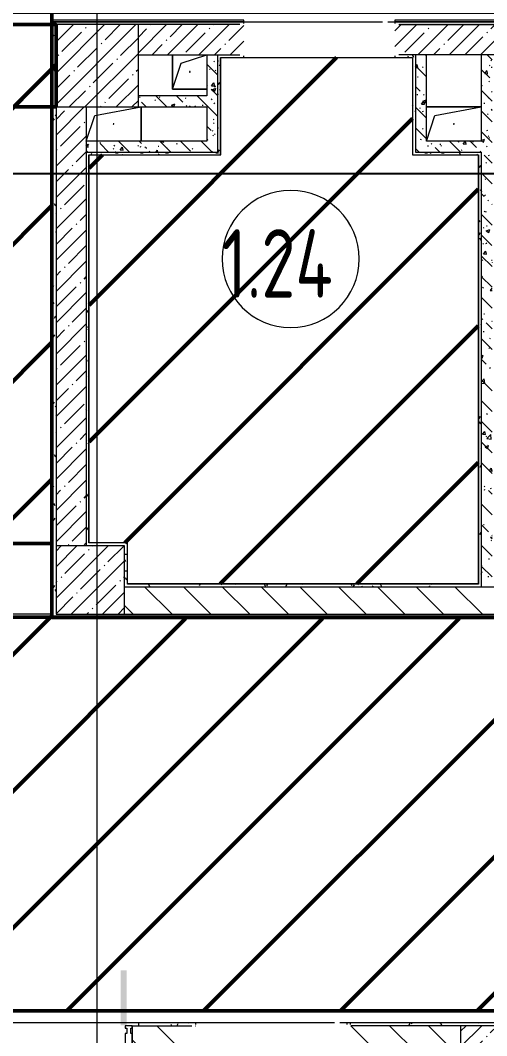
# Model space of a CAD drawing. Header units: millimetres. Extents: x -213547 to 415037, y -3642 to 106956.
# Drawn here: x 13514 to 16915, y 7691 to 15095 of the extents above; entities that cross this region are included whole.
import ezdxf

# ---------------------------------------------------------------- set-up
doc = ezdxf.new("R2010")
doc.units = ezdxf.units.MM
for name, color, linetype, lineweight in [('10)FK4', 3, 'Continuous', 50), ('1017 Краска CF1.2', 70, 'Continuous', 50), ('2)CF1', 5, 'Continuous', 30), ('5.5) Перег WD5', 3, 'Continuous', 40), ('950 Штук CF1 CF13 CF1.3', 3, 'Continuous', 50), ('A-AREA-IDEN', 7, 'Continuous', 9), ('A-FLOR', 7, 'Continuous', 9), ('A-GENM', 7, 'Continuous', 9), ('A-GLAZ-CWMG', 7, 'Continuous', 9), ('A-GLAZ-CWMG-1', 7, 'Continuous', 20), ('A-WALL', 7, 'Continuous', 5), ('I-WALL', 7, 'Continuous', 5), ('S-COLS', 7, 'Continuous', 9), ('S-COLS-1', 7, 'Continuous', 5), ('Оси', 7, 'Continuous', 9)]:
    doc.layers.add(name, color=color, linetype=linetype, lineweight=lineweight)
doc.layers.add('A-FLOR-PATT-1', color=7, linetype='Continuous', lineweight=9, true_color=0xeef6ff, transparency=0.5)
doc.layers.add('A-WALL-1', color=9, linetype='Continuous', lineweight=5, true_color=0x808080)
doc.layers.add('A-WALL-FNSH-1', color=9, linetype='Continuous', lineweight=5, true_color=0x808080)
doc.styles.add('ISOCPEUR_1', font='isocpeur.ttf', dxfattribs={"height": 350})
doc.styles.add('СПДС', font='ГОСТ тип А.ttf', dxfattribs={"width": 0.9})
doc.dimstyles.new('ISO-2_0_0_9К_Средний_округл2', dxfattribs={"dimscale": 304.8, "dimtxt": 199.196235, "dimasz": 0.492126, "dimexe": 0.393701, "dimexo": 0, "dimgap": 0, "dimtad": 1, "dimdec": 0, "dimrnd": 10, "dimzin": 0, "dimdsep": 46, "dimtxsty": 'ISOCPEUR_1', "dimblk1": 'OBLIQUE', "dimblk2": 'OBLIQUE', "dimsah": 1, "dimcen": 0.09, "dimdle": 0.393701, "dimazin": 0, "dimtfac": 1, "dimtdec": 4, "dimtix": 1, "dimtmove": 0, "dimatfit": 3, "dimfxl": 1, "dimtvp": 1, "dimtolj": 1, "dimtzin": 0, "dimarcsym": 2})
pattern_1 = [(45, (64.7, -136.06), (-114.0493, 114.0493), []), (45, (178.75, -136.06), (-114.0493, 114.0493), [201.612, -40.322, 6.706, -33.617])]
pattern_2 = [(135, (64.7, -136.06), (-141.4214, -141.4214), [])]
pattern_3 = [(135, (64.7, -136.06), (-150.8683, -150.8683), [213.36, -35.56, 7.112, -35.56]), (135, (64.7, 14.71), (-150.8683, -150.8683), []), (50, (64.7, -136.06), (255.0577, -22.3145), [26.67, -293.37]), (355, (64.7, -136.06), (-49.3404, 267.479), [21.336, -234.696]), (100.451, (85.96, -137.92), (205.7195, 245.1636), [22.666, -249.326]), (46.184, (64.7, -64.94), (379.511, -58.86), [40.005, -440.055]), (96.636, (96.33, -69.85), (332.3634, 346.399), [33.999, -373.989]), (351.184, (64.7, -64.94), (332.367, 346.395), [32.004, -352.044]), (21, (100.26, -82.72), (212.2602, -143.1711), [26.67, -293.37]), (326, (100.26, -82.72), (86.5224, 257.8632), [21.336, -234.696]), (71.451, (117.95, -94.65), (298.784, 114.69), [22.666, -249.326]), (37.5, (64.7, -136.06), (4.32385, 118.3775), [6.706, -225.146, 6.706, -231.546, -235.585]), (37.5, (64.7, -136.06), (4.32385, 118.3775), [-470.103, 6.706, -228.879]), (7.5, (64.7, -136.06), (93.5476, 140.2533), [6.706, -129.134, 6.706, -219.812, -89.789]), (7.5, (64.7, -136.06), (93.5476, 140.2533), [-362.356, 6.706, -83.083]), (327.5, (-14.6, -136.06), (189.82734, -8.0202), [6.706, -82.194, 6.706, -270.662, -368.046]), (327.5, (-14.6, -136.06), (189.82734, -8.0202), [-366.268, 6.706, -361.34]), (317.5, (-50.16, -136.06), (207.3811, 35.5976), [6.706, -108.864, 6.706, -177.495, -261.366]), (317.5, (-50.16, -136.06), (207.3811, 35.5976), [-299.771, 6.706, -254.66])]
pattern_4 = [(0, (64.7, -136.06), (243.84, 60.96), [20.117, -162.763, 20.117, -162.763, -975.36]), (0, (64.7, -136.06), (243.84, 60.96), [-365.76, 20.117, -345.643, 20.117, -162.763, -426.72]), (0, (64.7, -136.06), (243.84, 60.96), [-914.4, 20.117, -101.803, 20.117, -284.683]), (120, (156.14, -105.58), (-174.71291, 180.69163), [20.117, -162.763, 20.117, -162.763, -975.36]), (120, (156.14, -105.58), (-174.71291, 180.69163), [-365.76, 20.117, -345.643, 20.117, -162.763, -426.72]), (120, (156.14, -105.58), (-174.71291, 180.69163), [-914.4, 20.117, -101.803, 20.117, -284.683]), (240, (186.62, 16.34), (-69.12709, -241.65163), [20.117, -162.763, 20.117, -162.763, -975.36]), (240, (186.62, 16.34), (-69.12709, -241.65163), [-365.76, 20.117, -345.643, 20.117, -162.763, -426.72]), (240, (186.62, 16.34), (-69.12709, -241.65163), [-914.4, 20.117, -101.803, 20.117, -284.683])]

# ---------------------------------------------------------------- blocks, each defined once
blk = doc.blocks.new('BSC_Колонна _Прямоугольная - 600х600-V16-Объем проектирования 1 этажа')
at = {"layer": 'S-COLS-1'}
h = blk.add_hatch(dxfattribs=at)
h.set_pattern_fill('FP_25', color=256, style=0, pattern_type=2)
h.set_pattern_definition([(45, (-14010, -14900), (-114.0493, 114.0493), []), (45, (-13895.95, -14900), (-114.0493, 114.0493), [201.612, -40.322, 6.706, -33.617])])
h.paths.add_polyline_path([(-80, -300), (300, -300), (300, 300), (-300, 300), (-300, -300)])
for p, q in [((300, 300), (-300, 300)), ((-300, 300), (-300, -300)), ((300, -300), (300, 300)), ((-300, -300), (300, -300))]:
    blk.add_line(p, q, dxfattribs=at)
blk = doc.blocks.new('GM_Отверстие прямоугольное _в плите_ - Отверстие-21608683-Объем проектирования 1 этажа')
at = {"layer": 'A-GENM'}
for p, q in [((-137.5, 62.5), (200, 125)), ((200, 125), (200, -125)), ((200, -125), (200, 125)), ((-200, -125), (-137.5, 62.5))]:
    blk.add_line(p, q, dxfattribs=at)
for start, end in [(360, 180), (180, 360)]:
    blk.add_arc((0, 0), 2.5, start, end, dxfattribs=at)
blk = doc.blocks.new('GM_Отверстие прямоугольное _в плите_ - Отверстие-V115-Объем проектирования 1 этажа')
at = {"layer": 'A-GENM'}
for p, q in [((-200, 125), (200, 125)), ((200, 125), (-200, 125)), ((-137.5, 62.5), (200, 125)), ((-200, -125), (-137.5, 62.5))]:
    blk.add_line(p, q, dxfattribs=at)
for start, end in [(360, 180), (180, 360)]:
    blk.add_arc((0, 0), 2.5, start, end, dxfattribs=at)
blk = doc.blocks.new('BSC_Колонна _Прямоугольная - 500х500-V137-Объем проектирования 1 этажа')
at = {"layer": 'S-COLS-1'}
h = blk.add_hatch(dxfattribs=at)
h.set_pattern_fill('FP_139', color=256, style=0, pattern_type=2)
h.set_pattern_definition([(45, (-13960, -11150), (-114.0493, 114.0493), []), (45, (-13845.95, -11150), (-114.0493, 114.0493), [201.612, -40.322, 6.706, -33.617])])
h.paths.add_polyline_path([(-250, -250), (250, -250), (250, 250), (-250, 247.8), (-250, -206.3)])
for p, q in [((250, 250), (-250, 250)), ((-250, 250), (-250, -250)), ((250, -250), (250, 250)), ((-250, -250), (250, -250))]:
    blk.add_line(p, q, dxfattribs=at)
blk = doc.blocks.new('BSC_Колонна _Прямоугольная - 600х600-V186-Объем проектирования 1 этажа')
at = {"layer": 'S-COLS-1'}
h = blk.add_hatch(dxfattribs=at)
h.set_pattern_fill('FP_176', color=256, style=0, pattern_type=2)
h.set_pattern_definition([(45, (-16960, -7600), (-114.0493, 114.0493), []), (45, (-16845.95, -7600), (-114.0493, 114.0493), [201.612, -40.322, 6.706, -33.617])])
h.paths.add_polyline_path([(100, -300), (300, -300), (300, 300), (-300, 300), (-300, -300)])
for p, q in [((300, 300), (-300, 300)), ((-300, 300), (-300, -300)), ((300, -300), (300, 300)), ((-300, -300), (300, -300))]:
    blk.add_line(p, q, dxfattribs=at)
blk = doc.blocks.new('GM_Отверстие прямоугольное _в плите_ - Отверстие-V203-Объем проектирования 1 этажа')
at = {"layer": 'A-GENM'}
for p, q in [((-125, -125), (-125, 125)), ((-125, 125), (-125, -125)), ((-62.5, 62.5), (125, 125)), ((-125, -125), (-62.5, 62.5)), ((125, -125), (-125, -125)), ((-125, -125), (125, -125))]:
    blk.add_line(p, q, dxfattribs=at)
for start, end in [(360, 180), (180, 360)]:
    blk.add_arc((0, 0), 2.5, start, end, dxfattribs=at)
blk = doc.blocks.new('Прямоугольный импост - Импост структурный с накладкой - 190мм-32633035-Объем проектирования 1 этажа')
at = {"layer": 'A-GLAZ-CWMG-1'}
for p, q in [((-50, 40), (-50, 190)), ((-50, 190), (0, 190)), ((0, 190), (0, 40)), ((-40, 40), (-50, 40)), ((-50, -17), (-50, 0)), ((-50, 0), (-40, 0)), ((-40, 0), (-40, 40)), ((-10, 40), (-10, 0)), ((0, 40), (-10, 40)), ((-10, 0), (0, 0)), ((0, 0), (0, -17)), ((0, -17), (-50, -17))]:
    blk.add_line(p, q, dxfattribs=at)
blk = doc.blocks.new('Марка_Помещения - Номер-25198446-Объем проектирования 1 этажа')
at = {"layer": 'A-AREA-IDEN'}
for start, end in [(360, 180), (180, 360)]:
    blk.add_arc((0, 0), 2.5, start, end, dxfattribs=at)
blk = doc.blocks.new('_Oblique')
at = {"color": 0, "linetype": 'ByBlock', "lineweight": -2}
blk.add_line((-0.5, -0.5), (0.5, 0.5), dxfattribs=at)
blk = doc.blocks.new('*D2015')
at = {"layer": '5.5) Перег WD5', "color": 0, "lineweight": -2, "transparency": 16777216}
for p, q in [((529.7, 14268.9), (529.7, 13858.4)), ((154.7, 13956.5), (154.7, 14098.4)), ((34.7, 13978.4), (529.7, 13978.4)), ((529.7, 13978.4), (53078.3, 13978.4))]:
    blk.add_line(p, q, dxfattribs=at)
at = {"layer": 'Defpoints', "color": 0, "transparency": 16777216}
for p in [(529.7, 14268.9), (154.7, 13956.5), (529.7, 13978.4)]:
    blk.add_point(p, dxfattribs=at)
at = {"layer": '5.5) Перег WD5', "color": 0, "lineweight": -2, "transparency": 16777216, "xscale": 304.8, "yscale": 304.8, "zscale": 304.8, "rotation": 180}
blk.add_blockref('_Oblique', (154.7, 13978.4), dxfattribs=at)
at = {"layer": '5.5) Перег WD5', "color": 0, "lineweight": -2, "transparency": 16777216, "xscale": 304.8, "yscale": 304.8, "zscale": 304.8}
blk.add_blockref('_Oblique', (529.7, 13978.4), dxfattribs=at)
at = {"layer": '5.5) Перег WD5', "color": 0, "lineweight": 25, "transparency": 16777216, "insert": (52518.3, 14445.1), "char_height": 350, "width": 455.087, "attachment_point": 1, "line_spacing_factor": 1.149209, "style": 'ISOCPEUR_1'}
blk.add_mtext('\\A1;380', dxfattribs=at)
blk = doc.blocks.new('*D2003')
at = {"layer": '5.5) Перег WD5', "color": 0, "lineweight": -2, "transparency": 16777216}
for p, q in [((6824.7, 15127.8), (6824.7, 15269.6)), ((7162.2, 14838.9), (7162.2, 15269.6)), ((6704.7, 15149.6), (7162.2, 15149.6)), ((7162.2, 15149.6), (62460.5, 15149.6))]:
    blk.add_line(p, q, dxfattribs=at)
at = {"layer": 'Defpoints', "color": 0, "transparency": 16777216}
for p in [(6824.7, 15127.8), (7162.2, 15149.6), (7162.2, 14838.9)]:
    blk.add_point(p, dxfattribs=at)
at = {"layer": '5.5) Перег WD5', "color": 0, "lineweight": -2, "transparency": 16777216, "xscale": 304.8, "yscale": 304.8, "zscale": 304.8, "rotation": 180}
blk.add_blockref('_Oblique', (6824.7, 15149.6), dxfattribs=at)
at = {"layer": '5.5) Перег WD5', "color": 0, "lineweight": -2, "transparency": 16777216, "xscale": 304.8, "yscale": 304.8, "zscale": 304.8}
blk.add_blockref('_Oblique', (7162.2, 15149.6), dxfattribs=at)
at = {"layer": '5.5) Перег WD5', "color": 0, "lineweight": 25, "transparency": 16777216, "insert": (61871.5, 15616.3), "char_height": 350, "width": 478.071, "attachment_point": 1, "line_spacing_factor": 1.149209, "style": 'ISOCPEUR_1'}
blk.add_mtext('\\A1;340', dxfattribs=at)

msp = doc.modelspace()

# ---------------------------------------------------------------- hatches: boundary and pattern name
at = {"layer": '1017 Краска CF1.2'}
h = msp.add_hatch(dxfattribs=at)
h.set_pattern_fill('ANSI31', color=256, scale=222)
h.paths.add_polyline_path([(13774.7, 14463.9), (6844.7, 14463.9), (6844.7, 15063.9), (13774.7, 15063.9)])
h = msp.add_hatch(dxfattribs=at)
h.set_pattern_fill('ANSI31', color=256, scale=222)
h.paths.add_polyline_path([(6844.7, 10743.9), (13743.7, 10743.9), (13743.7, 11280.5), (6844.7, 11280.5)])
at = {"layer": '2)CF1'}
h = msp.add_hatch(dxfattribs=at)
h.set_pattern_fill('ANSI31', color=256, scale=222)
h.paths.add_polyline_path([(13743.7, 15063.9), (6845.7, 15063.9), (6845.7, 14839.9), (7159.7, 14839.9), (7163.2, 14839.9), (7163.2, 14434.9), (6845.7, 14434.9), (6845.7, 12413.9), (6845.1, 11463.9), (6845.7, 11463.9), (6845.7, 10763.9), (13743.7, 10763.9)])
h.paths.add_polyline_path([(3595.7, 11242.9), (1895.7, 11242.9), (1895.7, 10742.9), (610.7, 10742.9), (610.7, 10463.9), (610.7, 8384.9), (1355.7, 8384.9), (1355.7, 7873.3), (1643.2, 7873.3), (1643.2, 8222.2), (3018.5, 8222.2), (3018.5, 7873.3), (20089.8, 7873.3), (20089.8, 8855.2), (20089.8, 10732.4), (13743.7, 10732.4), (13743.7, 10742.9), (13743.7, 10763.9), (6845.7, 10763.9), (6845.7, 10742.9), (3595.7, 10742.9)])
h = msp.add_hatch(dxfattribs=at)
h.set_pattern_fill('ANSI31', color=256, scale=222)
h.paths.add_polyline_path([(16853.7, 14112.9), (16373.7, 14112.9), (16373.7, 14822.9), (16244.7, 14822.9), (14975.7, 14822.9), (14975.7, 14112.9), (14015.7, 14112.9), (14015.7, 11284.9), (14295.7, 11284.9), (14295.7, 10984.9), (16853.7, 10984.9)])
at = {"layer": '950 Штук CF1 CF13 CF1.3'}
h = msp.add_hatch(dxfattribs=at)
h.set_pattern_fill('ANSI31', color=256, scale=222)
h.paths.add_polyline_path([(13743.7, 15063.9), (6845.7, 15063.9), (6845.7, 14839.9), (7159.7, 14839.9), (7163.2, 14839.9), (7163.2, 14434.9), (6845.7, 14434.9), (6845.7, 12413.9), (6845.1, 11463.9), (6845.7, 11463.9), (6845.7, 10763.9), (13743.7, 10763.9)])
h.paths.add_polyline_path([(3595.7, 11242.9), (1895.7, 11242.9), (1895.7, 10742.9), (610.7, 10742.9), (610.7, 10463.9), (610.7, 8384.9), (1355.7, 8384.9), (1355.7, 7873.3), (1643.2, 7873.3), (1643.2, 8222.2), (3018.5, 8222.2), (3018.5, 7873.3), (20089.8, 7873.3), (20089.8, 8855.2), (20089.8, 10732.4), (13743.7, 10732.4), (13743.7, 10742.9), (13743.7, 10763.9), (6845.7, 10763.9), (6845.7, 10742.9), (3595.7, 10742.9)])
h = msp.add_hatch(dxfattribs=at)
h.set_pattern_fill('ANSI31', color=256, scale=222)
h.paths.add_polyline_path([(16853.7, 14112.9), (16373.7, 14112.9), (16373.7, 14822.9), (16244.7, 14822.9), (14975.7, 14822.9), (14975.7, 14112.9), (14015.7, 14112.9), (14015.7, 11284.9), (14295.7, 11284.9), (14295.7, 10984.9), (16853.7, 10984.9)])
at = {"layer": 'A-FLOR-PATT-1'}
h = msp.add_hatch(color=256, dxfattribs=at)
h.paths.add_polyline_path([(12979.7, 7783.9), (13024.7, 7783.9), (13024.7, 8626.9), (12979.7, 8626.9), (12979.7, 8277.3)])
h.paths.add_polyline_path([(14244.7, 7783.9), (14289.7, 7783.9), (14289.7, 8166.9), (14244.7, 8166.9), (14244.7, 7806.5)])
h.paths.add_polyline_path([(6429.7, 7783.9), (6429.7, 8676.9), (6384.7, 8676.9), (6384.7, 7783.9)])
h.paths.add_polyline_path([(4609.7, 7783.9), (4654.7, 7783.9), (4654.7, 8656.9), (4609.7, 8656.9), (4609.7, 7836)])
h.paths.add_polyline_path([(20125, 8913.9), (20125, 8948.9), (19267.9, 8948.9), (19267.6, 8945.2), (20118, 8945.2), (20118, 8913.9)])
h.paths.add_polyline_path([(20118, 10678.9), (20125, 10678.9), (20125, 10713.9), (20118, 10713.9)])
h = msp.add_hatch(color=256, dxfattribs=at)
h.paths.add_polyline_path([(4654.7, 7756.9), (4654.7, 7783.9), (4609.7, 7783.9), (4609.7, 7763.9), (4619.7, 7763.9), (4619.7, 7756.9)])
h.paths.add_polyline_path([(14244.7, 7766.9), (14289.7, 7766.9), (14289.7, 7783.9), (14244.7, 7783.9)])
h.paths.add_polyline_path([(12979.7, 7766.9), (13024.7, 7766.9), (13024.7, 7783.9), (12979.7, 7783.9)])
at = {"layer": 'I-WALL'}
h = msp.add_hatch(dxfattribs=at)
h.set_pattern_fill('FP_191', color=256, style=0, pattern_type=2)
h.set_pattern_definition(pattern_4)
h.paths.add_polyline_path([(18309.5, 15063.9), (20274.7, 15063.9), (20274.7, 15083.9), (16244.7, 15083.9), (16246.4, 15071.9), (16274.7, 15071.9), (16274.7, 15063.9), (18175, 15063.9)])
h.paths.add_polyline_path([(15114.7, 15063.9), (15114.7, 15071.9), (15144.7, 15071.9), (15144.7, 15083.9), (13754.7, 15083.9), (13754.7, 15063.9), (14954.7, 15063.9)])
h = msp.add_hatch(dxfattribs=at)
h.set_pattern_fill('FP_191', color=256, style=0, pattern_type=2)
h.set_pattern_definition(pattern_4)
h.paths.add_polyline_path([(13755.2, 10743.9), (13774.7, 10743.9), (13774.7, 15063.9), (13754.7, 15063.9), (13754.7, 10743.9)])
h = msp.add_hatch(dxfattribs=at)
h.set_pattern_fill('FP_1', color=256, style=0, pattern_type=2)
h.set_pattern_definition(pattern_1)
h.paths.add_polyline_path([(20274.7, 14843.9), (20274.7, 15063.9), (18775, 15063.9), (18775, 14843.9), (20261.7, 14843.9)])
h.paths.add_polyline_path([(16374.7, 14843.9), (18175, 14843.9), (18175, 15063.9), (16244.7, 15063.9), (16246.4, 14843.9), (16274.7, 14843.9)])
h.paths.add_polyline_path([(14974.7, 14843.9), (15144.7, 14843.9), (15144.7, 15063.9), (14374.7, 15063.9), (14374.7, 14843.9), (14954.7, 14843.9)])
h = msp.add_hatch(dxfattribs=at)
h.set_pattern_fill('FP_41', color=256, style=0, pattern_type=2)
h.set_pattern_definition(pattern_3)
h.paths.add_polyline_path([(14954.7, 14213.9), (14954.7, 14843.9), (14874.7, 14843.9), (14874.7, 14213.9)])
h = msp.add_hatch(dxfattribs=at)
h.set_pattern_fill('FP_191', color=256, style=0, pattern_type=2)
h.set_pattern_definition(pattern_4)
h.paths.add_polyline_path([(14954.7, 14133.9), (14974.7, 14134.4), (14973.7, 14823.9), (14954.7, 14843.9), (14954.7, 14213.9)])
h.paths.add_polyline_path([(14974.7, 14823.9), (14974.7, 14843.9), (14954.7, 14843.9)])
h = msp.add_hatch(dxfattribs=at)
h.set_pattern_fill('FP_191', color=256, style=0, pattern_type=2)
h.set_pattern_definition(pattern_4)
h.paths.add_polyline_path([(16394.7, 14843.9), (16274.7, 14843.9), (16274.7, 14835.9), (16244.7, 14835.9), (16246.4, 14823.9), (16374.7, 14824.9)])
h.paths.add_polyline_path([(16394.7, 14823.9), (16394.7, 14843.9), (16374.7, 14823.9)])
h.paths.add_polyline_path([(15144.7, 14823.9), (15144.7, 14835.9), (15114.7, 14835.9), (15114.7, 14843.9), (14974.7, 14843.9), (14974.7, 14823.9), (15114.7, 14823.9)])
h = msp.add_hatch(dxfattribs=at)
h.set_pattern_fill('FP_191', color=256, style=0, pattern_type=2)
h.set_pattern_definition(pattern_4)
h.paths.add_polyline_path([(16394.7, 14113.9), (16394.7, 14823.9), (16374.7, 14823.8), (16374.7, 14113.9), (16380.4, 14113.9)])
h = msp.add_hatch(dxfattribs=at)
h.set_pattern_fill('FP_41', color=256, style=0, pattern_type=2)
h.set_pattern_definition(pattern_3)
h.paths.add_polyline_path([(16394.7, 14213.9), (16474.7, 14213.9), (16474.7, 14843.9), (16394.7, 14843.9), (16394.7, 14443.9)])
h = msp.add_hatch(dxfattribs=at)
h.set_pattern_fill('FP_41', color=256, style=0, pattern_type=2)
h.set_pattern_definition(pattern_3)
h.paths.add_polyline_path([(16954.7, 10963.9), (16954.7, 14843.9), (16874.7, 14843.9), (16874.7, 10963.9)])
h = msp.add_hatch(dxfattribs=at)
h.set_pattern_fill('FP_41', color=256, style=0, pattern_type=2)
h.set_pattern_definition(pattern_3)
h.paths.add_polyline_path([(14394.7, 14463.9), (14874.7, 14463.9), (14874.7, 14543.9), (14374.7, 14543.9), (14374.7, 14463.9)])
h = msp.add_hatch(dxfattribs=at)
h.set_pattern_fill('FP_1', color=256, style=0, pattern_type=2)
h.set_pattern_definition(pattern_1)
h.paths.add_polyline_path([(13774.9, 11263.9), (13994.7, 11263.9), (13994.7, 14463.9), (13774.7, 14463.9), (13774.7, 11263.9)])
h = msp.add_hatch(dxfattribs=at)
h.set_pattern_fill('FP_41', color=256, style=0, pattern_type=2)
h.set_pattern_definition(pattern_3)
h.paths.add_polyline_path([(14374.7, 14133.9), (14954.7, 14133.9), (14954.7, 14213.9), (13994.7, 14213.9), (13994.7, 14133.9), (14294.7, 14133.9)])
h = msp.add_hatch(dxfattribs=at)
h.set_pattern_fill('FP_41', color=256, style=0, pattern_type=2)
h.set_pattern_definition(pattern_3)
h.paths.add_polyline_path([(16403, 14133.9), (16874.7, 14133.9), (16874.7, 14213.9), (16394.7, 14213.9), (16394.7, 14133.9)])
h = msp.add_hatch(dxfattribs=at)
h.set_pattern_fill('FP_191', color=256, style=0, pattern_type=2)
h.set_pattern_definition(pattern_4)
h.paths.add_polyline_path([(13994.7, 14133.9), (14014.7, 14113.9), (14012.7, 14133.9)])
h.paths.add_polyline_path([(13994.7, 11283.9), (14014.7, 11284), (14013.7, 14113.9), (13994.7, 14133.9), (13994.7, 11463.9)])
h = msp.add_hatch(dxfattribs=at)
h.set_pattern_fill('FP_191', color=256, style=0, pattern_type=2)
h.set_pattern_definition(pattern_4)
h.paths.add_polyline_path([(14374.7, 14113.9), (14974.7, 14113.9), (14974.1, 14133.9), (14014.7, 14133.9), (14014.7, 14113.9), (14294.7, 14113.9)])
h = msp.add_hatch(dxfattribs=at)
h.set_pattern_fill('FP_191', color=256, style=0, pattern_type=2)
h.set_pattern_definition(pattern_4)
h.paths.add_polyline_path([(16394.7, 14113.9), (16874.7, 14113.9), (16874.7, 14133.9), (16394.7, 14133.9), (16394.7, 14126.6)])
h = msp.add_hatch(dxfattribs=at)
h.set_pattern_fill('FP_191', color=256, style=0, pattern_type=2)
h.set_pattern_definition(pattern_4)
h.paths.add_polyline_path([(16874.7, 10983.9), (16874.7, 14113.9), (16854.7, 14112.9), (16854.7, 10984.9)])
h = msp.add_hatch(dxfattribs=at)
h.set_pattern_fill('FP_191', color=256, style=0, pattern_type=2)
h.set_pattern_definition(pattern_4)
h.paths.add_polyline_path([(14294.7, 10983.9), (14294.7, 11283.9), (14274.7, 11283.9), (14274.7, 10983.9)])
h = msp.add_hatch(dxfattribs=at)
h.set_pattern_fill('FP_191', color=256, style=0, pattern_type=2)
h.set_pattern_definition(pattern_4)
h.paths.add_polyline_path([(16854.7, 10963.9), (16874.7, 10963.9), (16874.7, 10983.9), (14294.7, 10983), (14274.7, 10963.9), (16374.7, 10963.9)])
h.paths.add_polyline_path([(14274.7, 10963.9), (14294.7, 10983.9), (14274.7, 10983.9)])
h = msp.add_hatch(dxfattribs=at)
h.set_pattern_fill('FP_23', color=256, style=0, pattern_type=2)
h.set_pattern_definition(pattern_2)
h.paths.add_polyline_path([(19774.7, 10763.9), (19774.7, 10963.9), (14274.7, 10963.9), (14274.7, 10763.9), (19341, 10763.9)])
h = msp.add_hatch(dxfattribs=at)
h.set_pattern_fill('FP_191', color=256, style=0, pattern_type=2)
h.set_pattern_definition(pattern_4)
h.paths.add_polyline_path([(16974.7, 10743.9), (20064.7, 10743.9), (20064.7, 10763.9), (13774.7, 10763.9), (13774.7, 10743.9), (16954.7, 10743.9)])
h = msp.add_hatch(dxfattribs=at)
h.set_pattern_fill('FP_191', color=256, style=0, pattern_type=2)
h.set_pattern_definition(pattern_4)
h.paths.add_polyline_path([(20064.7, 7763.9), (20064.7, 7783.9), (18549.7, 7783.9), (18549.7, 7771.9), (18579.7, 7771.9), (18579.7, 7763.9), (19341, 7763.9)])
h.paths.add_polyline_path([(17344.7, 7763.9), (17569.7, 7763.9), (17569.7, 7771.9), (17599.7, 7771.9), (17599.7, 7783.9), (15919.7, 7783.9), (15920.7, 7771.9), (15924.7, 7771.9), (15924.7, 7763.9), (17324.7, 7763.9)])
h.paths.add_polyline_path([(14699.1, 7763.9), (14764.7, 7763.9), (14764.7, 7771.9), (14794.7, 7771.9), (14794.7, 7783.9), (14374.7, 7783.9), (14374.7, 7763.9), (14614.7, 7763.9)])
h = msp.add_hatch(dxfattribs=at)
h.set_pattern_fill('FP_23', color=256, style=0, pattern_type=2)
h.set_pattern_definition(pattern_2)
h.paths.add_polyline_path([(16194.7, 7563.9), (16724.7, 7563.9), (16724.7, 7763.9), (15894.7, 7763.9), (15894.7, 7563.9), (16174.7, 7563.9)])
h.paths.add_polyline_path([(14614.7, 7563.9), (14794.7, 7563.9), (14794.7, 7763.9), (14329.7, 7763.9), (14329.7, 7563.9), (14594.7, 7563.9)])
h.paths.add_polyline_path([(12889.7, 7563.9), (12889.7, 7763.9), (12824.7, 7763.9), (12824.7, 7563.9), (12844.7, 7563.9)])

# ---------------------------------------------------------------- linework, layer by layer
at = {"layer": '10)FK4'}
for points in [[(13743.7, 10742.9), (13743.7, 10742.9), (13743.7, 15083.9), (13715.4, 25194.4)], [(13743.7, 10742.9), (20089.8, 10742.9), (20089.8, 7873.3), (1334.7, 7873.3)]]:
    msp.add_lwpolyline(points, dxfattribs=at)
at = {"layer": '1017 Краска CF1.2'}
for points in [[(13774.7, 14463.9), (6844.7, 14463.9), (6844.7, 15063.9), (13774.7, 15063.9)], [(6844.7, 10743.9), (13743.7, 10743.9), (13743.7, 11280.5), (6844.7, 11280.5)]]:
    msp.add_lwpolyline(points, close=True, dxfattribs=at)
at = {"layer": 'A-FLOR'}
for p, q in [((15144.7, 15071.9), (15144.7, 15083.9)), ((15144.7, 15083.9), (16154.7, 15083.9)), ((16194.7, 15083.9), (16244.7, 15083.9)), ((16244.7, 15083.9), (16244.7, 15071.9)), ((14974.7, 14823.9), (15144.7, 14823.9)), ((14974.7, 14113.9), (14974.7, 14822.9)), ((16246.4, 14823.9), (16373.7, 14823.9)), ((16374.7, 14823.9), (16374.7, 14113.9)), ((14014.7, 14113.9), (14974.7, 14113.9)), ((14014.7, 11283.9), (14014.7, 14112.9)), ((16374.7, 14113.9), (16854.7, 14113.9)), ((16854.7, 14112.9), (16854.7, 10984.9)), ((14294.7, 11283.9), (14015.7, 11283.9)), ((14294.7, 10983.9), (14294.7, 11283.9)), ((16854.7, 10983.9), (14295.7, 10983.9)), ((13743.7, 10763.9), (6844.7, 10763.9)), ((13754.7, 10743.9), (20118, 10743.9)), ((15804.7, 7783.9), (3057.9, 7783.9)), ((14374.7, 7783.9), (14374.7, 7763.9)), ((14794.7, 7771.9), (14794.7, 7783.9)), ((18459.7, 7783.9), (15844.7, 7783.9)), ((15894.7, 7783.9), (15894.7, 7771.9))]:
    msp.add_line(p, q, dxfattribs=at)
at = {"layer": 'A-WALL'}
for p, q in [((14974.7, 14823.9), (14974.7, 14822.9)), ((16244.7, 14823.9), (16374.7, 14823.9)), ((14014.7, 14112.9), (14014.7, 14113.9)), ((16854.7, 14113.9), (16854.7, 10983.9)), ((14295.7, 10983.9), (14294.7, 10983.9)), ((14329.7, 7763.9), (14764.7, 7763.9)), ((16724.7, 7763.9), (15924.7, 7763.9))]:
    msp.add_line(p, q, dxfattribs=at)
at = {"layer": 'A-WALL-1'}
for p, q in [((15144.7, 15083.9), (13754.7, 15083.9)), ((15114.7, 15063.9), (14374.7, 15063.9)), ((20294.7, 15083.9), (16244.7, 15083.9)), ((16274.7, 15063.9), (20274.7, 15063.9)), ((14374.7, 14843.9), (15114.7, 14843.9)), ((14874.7, 14843.9), (14874.7, 14543.9)), ((14954.7, 14133.9), (14954.7, 14843.9)), ((15144.7, 14823.9), (15144.7, 14835.9)), ((16244.7, 14835.9), (16244.7, 14823.9)), ((18175, 14843.9), (16274.7, 14843.9)), ((16394.7, 14843.9), (16394.7, 14133.9)), ((16474.7, 14213.9), (16474.7, 14843.9)), ((16874.7, 14843.9), (16874.7, 14213.9)), ((14874.7, 14543.9), (14374.7, 14543.9)), ((13774.7, 14463.9), (13774.7, 11263.9)), ((13994.7, 14463.9), (13994.7, 11263.9)), ((14374.7, 14463.9), (14874.7, 14463.9)), ((14874.7, 14463.9), (14874.7, 14213.9)), ((14874.7, 14213.9), (13994.7, 14213.9)), ((16874.7, 14213.9), (16474.7, 14213.9)), ((13994.7, 14133.9), (14954.7, 14133.9)), ((16394.7, 14133.9), (16874.7, 14133.9)), ((16874.7, 14133.9), (16874.7, 10963.9)), ((14015.7, 11283.9), (14014.7, 11283.9)), ((14274.7, 10963.9), (19774.7, 10963.9)), ((14274.7, 10763.9), (19774.7, 10763.9)), ((14374.7, 7783.9), (14374.7, 7763.9)), ((15919.7, 7783.9), (15919.7, 7771.9)), ((14329.7, 7763.9), (14329.7, 7563.9))]:
    msp.add_line(p, q, dxfattribs=at)
at = {"layer": 'A-WALL-FNSH-1'}
for p, q in [((13743.7, 15083.9), (13743.7, 10732.4)), ((13743.7, 15083.9), (15144.7, 15083.9)), ((13754.7, 10743.4), (13754.7, 15094.9)), ((15144.7, 15094.9), (13754.7, 15094.9)), ((15144.7, 15083.9), (15144.7, 15094.9)), ((20295.7, 15094.9), (16244.7, 15094.9)), ((16244.7, 15094.9), (16244.7, 15083.9)), ((16244.7, 15083.9), (20294.7, 15083.9)), ((14975.7, 14822.9), (16244.7, 14822.9)), ((14975.7, 14112.9), (14975.7, 14822.9)), ((15144.7, 14822.9), (15144.7, 14823.9)), ((16244.7, 14823.9), (16244.7, 14822.9)), ((16244.7, 14822.9), (16373.7, 14822.9)), ((16373.7, 14822.9), (16373.7, 14112.9)), ((14015.7, 14112.9), (14975.7, 14112.9)), ((14015.7, 11284.9), (14015.7, 14112.9)), ((16373.7, 14112.9), (16853.7, 14112.9)), ((16853.7, 14112.9), (16853.7, 10984.9)), ((14295.7, 11284.9), (14015.7, 11284.9)), ((14295.7, 10984.9), (14295.7, 11284.9)), ((16853.7, 10984.9), (14295.7, 10984.9)), ((20284.7, 10743.4), (13754.7, 10743.4)), ((13743.7, 10732.4), (20284.7, 10732.4)), ((14794.7, 7784.9), (14329.7, 7784.9)), ((14329.7, 7784.9), (14329.7, 7783.9)), ((14794.7, 7783.9), (14794.7, 7784.9)), ((17599.7, 7784.9), (15894.7, 7784.9)), ((15894.7, 7784.9), (15894.7, 7783.9))]:
    msp.add_line(p, q, dxfattribs=at)
at = {"layer": 'Оси'}
msp.add_lwpolyline([(14074.7, -2042.3), (14074.7, 2957.7), (14074.7, 22262), (14074.7, 27262)], dxfattribs=at)

# ---------------------------------------------------------------- block references
at = {"layer": 'A-AREA-IDEN', "xscale": 199.9999999999999, "yscale": 199.9999999999999, "zscale": 199.9999999999999}
msp.add_blockref('Марка_Помещения - Номер-25198446-Объем проектирования 1 этажа', (15485.4, 13354.8), dxfattribs=at)
at = {"layer": 'A-GENM'}
for name, p in [('GM_Отверстие прямоугольное _в плите_ - Отверстие-V203-Объем проектирования 1 этажа', (14749.7, 14718.9)), ('GM_Отверстие прямоугольное _в плите_ - Отверстие-21608683-Объем проектирования 1 этажа', (14194.7, 14338.9)), ('GM_Отверстие прямоугольное _в плите_ - Отверстие-V115-Объем проектирования 1 этажа', (16674.7, 14338.9))]:
    msp.add_blockref(name, p, dxfattribs=at)
at = {"layer": 'A-GLAZ-CWMG', "extrusion": (0, 0, -1), "rotation": 180}
msp.add_blockref('Прямоугольный импост - Импост структурный с накладкой - 190мм-32633035-Объем проектирования 1 этажа', (-14329.7, 7746.9), dxfattribs=at)
at = {"layer": 'S-COLS'}
for name, p in [('BSC_Колонна _Прямоугольная - 600х600-V16-Объем проектирования 1 этажа', (14074.7, 14763.9)), ('BSC_Колонна _Прямоугольная - 500х500-V137-Объем проектирования 1 этажа', (14024.7, 11013.9)), ('BSC_Колонна _Прямоугольная - 600х600-V186-Объем проектирования 1 этажа', (17024.7, 7463.9))]:
    msp.add_blockref(name, p, dxfattribs=at)

# ---------------------------------------------------------------- texts
at = {"layer": 'A-AREA-IDEN', "insert": (14983.6, 13572), "char_height": 500, "width": 1255.443, "attachment_point": 1, "style": 'СПДС'}
msp.add_mtext('1.24', dxfattribs=at)

# ---------------------------------------------------------------- dimensions: what is measured, and where the dimension line sits
at = {"layer": '5.5) Перег WD5', "color": 18, "lineweight": 25, "true_color": 0x000000}
for base, p1, p2, override, picture, middle in [((7162.2018714, 15149.6492175), (6824.7018714, 15127.7574188), (7162.2018714, 14838.9378314), {"dimasz": 1, "dimpost": '<>', "dimtxsty": 'ISOCPEUR_1', "dimfxl": 444.21054}, '*D2003', (62110.5131011, 15149.6492175)), ((529.7, 13978.4), (154.7, 13956.5), (529.7, 14268.9), {"dimasz": 1, "dimpost": '<>', "dimtxsty": 'ISOCPEUR_1', "dimfxl": 488.106003}, '*D2015', (52745.8, 13978.4))]:
    dim = msp.add_linear_dim(base=base, p1=p1, p2=p2, dimstyle='ISO-2_0_0_9К_Средний_округл2', override=override, dxfattribs=at)
    dim.commit()
    dim.dimension.update_dxf_attribs({"geometry": picture, "text_midpoint": middle, "dimtype": 160})

doc.saveas('drawing.dxf')
